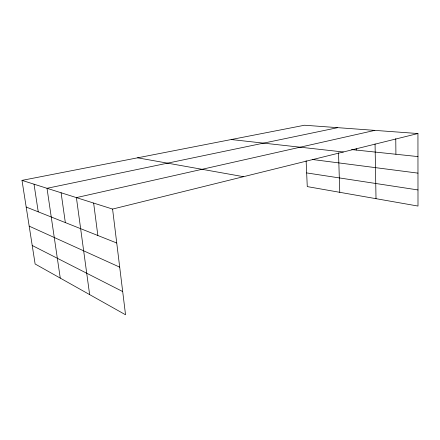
<?xml version="1.0" encoding="UTF-8"?>
<svg xmlns="http://www.w3.org/2000/svg" width="440" height="440" viewBox="0 0 440 440"><rect width="100%" height="100%" fill="white"/><g stroke="black" fill="none" stroke-linecap="round" stroke-linejoin="round"><path stroke-width="0.66" d="M112.58 209.072L125.538 314.77L35.123 263.989L22 180.378L112.58 209.072L417.945 133.535L418 206.058L307.269 186.599L306.119 160.705M374.825 130.378L76.401 197.61L89.634 294.602M337.716 127.661L47.014 188.304L60.264 278.113M22 180.378L304.535 125.23L417.945 133.535M351.62 149.573L417.962 156.59M231.22 139.541L343.338 151.987M312.68 159.528L417.973 173.129M306.658 172.92L417.989 189.948M137.577 157.817L243.485 176.688M26.186 207.048L116.743 243.007M29.178 226.132L119.702 267.157M32.219 245.487L122.694 291.555M34.023 184.19L38.242 211.838M61.094 192.759L65.335 222.596M93.638 203.071L97.851 235.505M338.52 152.856L339.768 192.313M356.224 148.704L356.263 150.062M375.062 143.935L376.013 198.682M395.769 138.677L395.918 154.259"/></g></svg>
